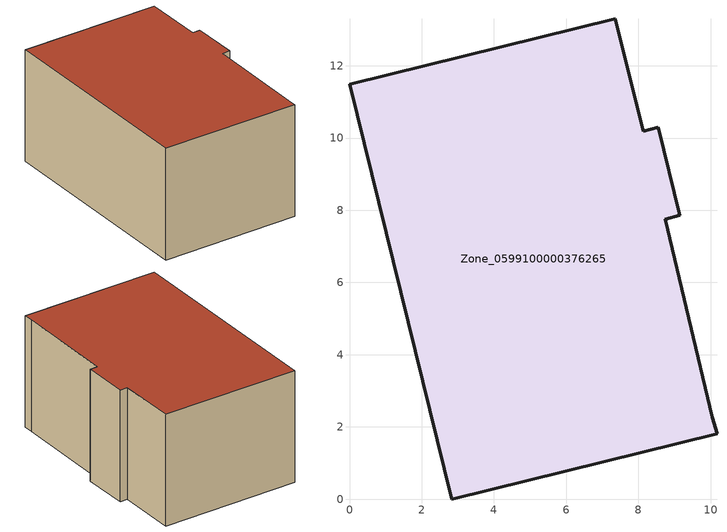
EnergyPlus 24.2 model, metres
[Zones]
Zone_0599100000376265
 floor ground (C_G): 8.73,7.75 10.05,2.27 10.17,1.81 2.83,0 0,11.49 7.36,13.3 8.13,10.19 8.54,10.29 9.14,7.86 z0
 wall outside (C_F): 8.13,10.19 7.36,13.3 0,11.49 2.83,0 10.17,1.81 10.05,2.27 8.73,7.75 9.14,7.86 8.54,10.29 8.13,10.19 z0:6.15
 roof outside (C_R): 10.05,2.27 8.73,7.75 9.14,7.86 8.54,10.29 8.13,10.19 7.36,13.3 0,11.49 2.83,0 10.17,1.81 z6.15
[BUILDING]
Pand.0599100000376265: North Axis=0; Terrain=City; Loads Convergence Tolerance Value=0.04; Temperature Convergence Tolerance Value=0.4; Solar Distribution=FullExterior; Maximum Number of Warmup Days=25; Minimum Number of Warmup Days=1
[Site:Location]
Rotterdam.The.Hague.AP_ZH_NLD Design_Conditions: Latitude=51.96; Longitude=4.45; Time Zone=1; Elevation=-4.5
[SITE:GROUNDTEMPERATURE:BUILDINGSURFACE]
18, 18, 18, 18, 18, 18, 18, 18, 18, 18, 18, 18
[MATERIAL] Thermal Absorptance=0.9; Solar Absorptance=0.7; Visible Absorptance=0.7
Name | Roughness | Thickness | Conductivity | Density | Specific Heat
G.D.1992-2005 | MediumSmooth | 0.15 | 0.06 | 540 | 1210
F.D.1992-2005 | Rough | 0.3 | 0.12 | 1920 | 840
R.D.1992-2005 | MediumRough | 0.2 | 0.08 | 1500 | 1000
[CONSTRUCTION]
C_G: G.D.1992-2005
C_F: F.D.1992-2005
C_R: R.D.1992-2005
[ZONE]
Zone_0599100000376265: Type=1; Multiplier=1; Ceiling Height=Autocalculate; Volume=Autocalculate; Floor Area=autocalculate; Part of Total Floor Area=Yes
[ZONEINFILTRATION:DESIGNFLOWRATE]
Infil_Zone_0599100000376265: Zone or ZoneList or Space or SpaceList=Zone_0599100000376265; Schedule=AlwaysOn; Design Flow Rate Calculation Method=Flow/Area; Flow Rate per Floor Area=0.0021; Constant Term Coefficient=1; Temperature Term Coefficient=0; Velocity Term Coefficient=0; Velocity Squared Term Coefficient=0
[HVACTEMPLATE:ZONE:IDEALLOADSAIRSYSTEM]
Zone_0599100000376265: Maximum Heating Supply Air Temperature=50; Minimum Cooling Supply Air Temperature=13; Maximum Heating Supply Air Humidity Ratio=0.0156; Minimum Cooling Supply Air Humidity Ratio=0.0077; Heating Limit=NoLimit; Cooling Limit=NoLimit; Dehumidification Control Type=ConstantSensibleHeatRatio; Cooling Sensible Heat Ratio=0.7; Dehumidification Setpoint=60; Humidification Control Type=None; Humidification Setpoint=30; Outdoor Air Method=None; Outdoor Air Flow Rate per Person=0.00944; Outdoor Air Flow Rate per Zone Floor Area=0; Outdoor Air Flow Rate per Zone=0; Demand Controlled Ventilation Type=None; Outdoor Air Economizer Type=NoEconomizer; Heat Recovery Type=None; Sensible Heat Recovery Effectiveness=0.7; Latent Heat Recovery Effectiveness=0.65
[ZONECONTROL:THERMOSTAT]
ThermostatControl_Zone_0599100000376265: Zone or ZoneList=Zone_0599100000376265; Control Type Schedule=DualSetpointControlType; Control 1=Thermostat_Zone_0599100000376265; Temperature Difference Between Cutout And Setpoint=0
[THERMOSTATSETPOINT:DUALSETPOINT]
Thermostat_Zone_0599100000376265: Heating Setpoint Temperature Schedule=HeatingSetpoint_Zone_0599100000376265; Cooling Setpoint Temperature Schedule=CoolingSetpoint_Zone_0599100000376265
[SCHEDULE:COMPACT]
HeatingSetpoint_Zone_0599100000376265: Through: 12/31, For: AllDays, Until: 24:00, 21
CoolingSetpoint_Zone_0599100000376265: Through: 12/31, For: AllDays, Until: 24:00, 24
DualSetpointControlType: Through: 12/31, For: AllDays, Until: 24:00, 4
AlwaysOn: Through: 12/31, For: AllDays, Until: 24:00, 1
